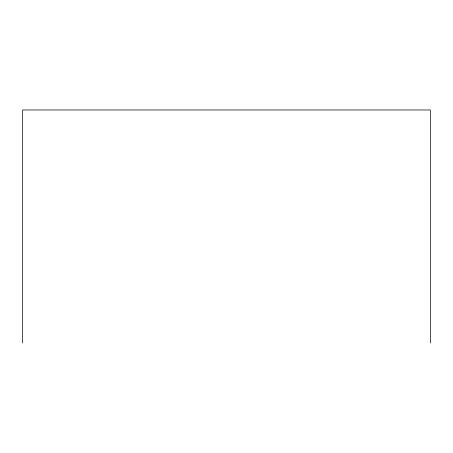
<?xml version="1.0" encoding="UTF-8"?>
<svg xmlns="http://www.w3.org/2000/svg" width="453" height="453" viewBox="0 0 453 453"><rect width="100%" height="100%" fill="white"/><g stroke="black" fill="none" stroke-linecap="round" stroke-linejoin="round"><path stroke-width="0.68" d="M430.35 343.023L430.35 109.977L22.65 109.977L22.65 343.023"/></g></svg>
